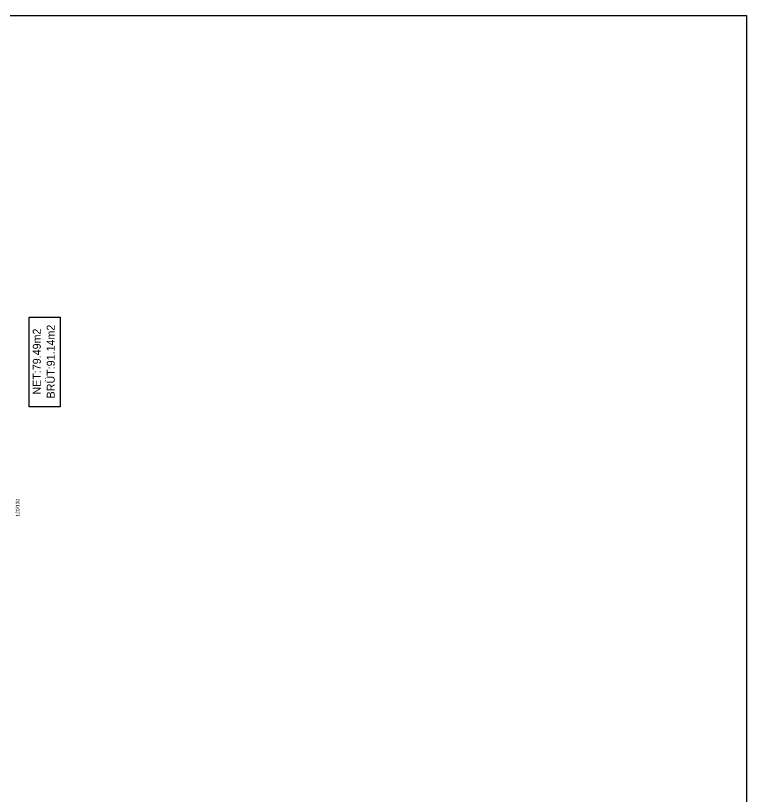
# Model space of a CAD drawing. Header units: centimetres. Extents: x 562865 to 1310255, y -148070 to 32737.
# Drawn here: x 622608 to 624435, y 18493 to 20445 of the extents above; entities that cross this region are included whole.
import ezdxf
from ezdxf.enums import TextEntityAlignment as Align

# ---------------------------------------------------------------- set-up
doc = ezdxf.new("R2010")
doc.units = ezdxf.units.CM
doc.header["$LTSCALE"] = 2.5
for name, color, linetype in [('alan', 7, 'Continuous'), ('penc-yazi', 7, 'Continuous'), ('tarama', 173, 'Continuous')]:
    doc.layers.add(name, color=color, linetype=linetype)
doc.layers.add('GÖRÜNÜŞLER', color=96, linetype='Continuous', lineweight=25)
doc.styles.add('PINAR', font='comic.ttf')

msp = doc.modelspace()

# ---------------------------------------------------------------- linework, layer by layer
at = {"layer": 'GÖRÜNÜŞLER', "lineweight": 30}
msp.add_lwpolyline([(622642.2, 19466.8), (622642.2, 19691.4), (622719.7, 19691.4), (622719.7, 19466.8)], close=True, dxfattribs=at)
at = {"layer": 'tarama', "color": 1}
msp.add_lwpolyline([(616067.7, 20444.8), (624435.5, 20444.8), (624435.5, 16249.3), (616067.7, 16249.3)], close=True, dxfattribs=at)

# ---------------------------------------------------------------- texts
at = {"layer": 'alan', "lineweight": 90, "style": 'PINAR'}
for s, p in [('NET:79.49m2', (622671.2, 19580)), ('BRÜT:91.14m2', (622706.1, 19580))]:
    msp.add_text(s, height=20, rotation=90, dxfattribs=at).set_placement(p, align=Align.CENTER)
at = {"layer": 'penc-yazi', "style": 'PINAR'}
msp.add_text('120/130', height=9, rotation=90, dxfattribs=at).set_placement((622613.3, 19214.5), align=Align.MIDDLE_CENTER)

doc.saveas('drawing.dxf')
